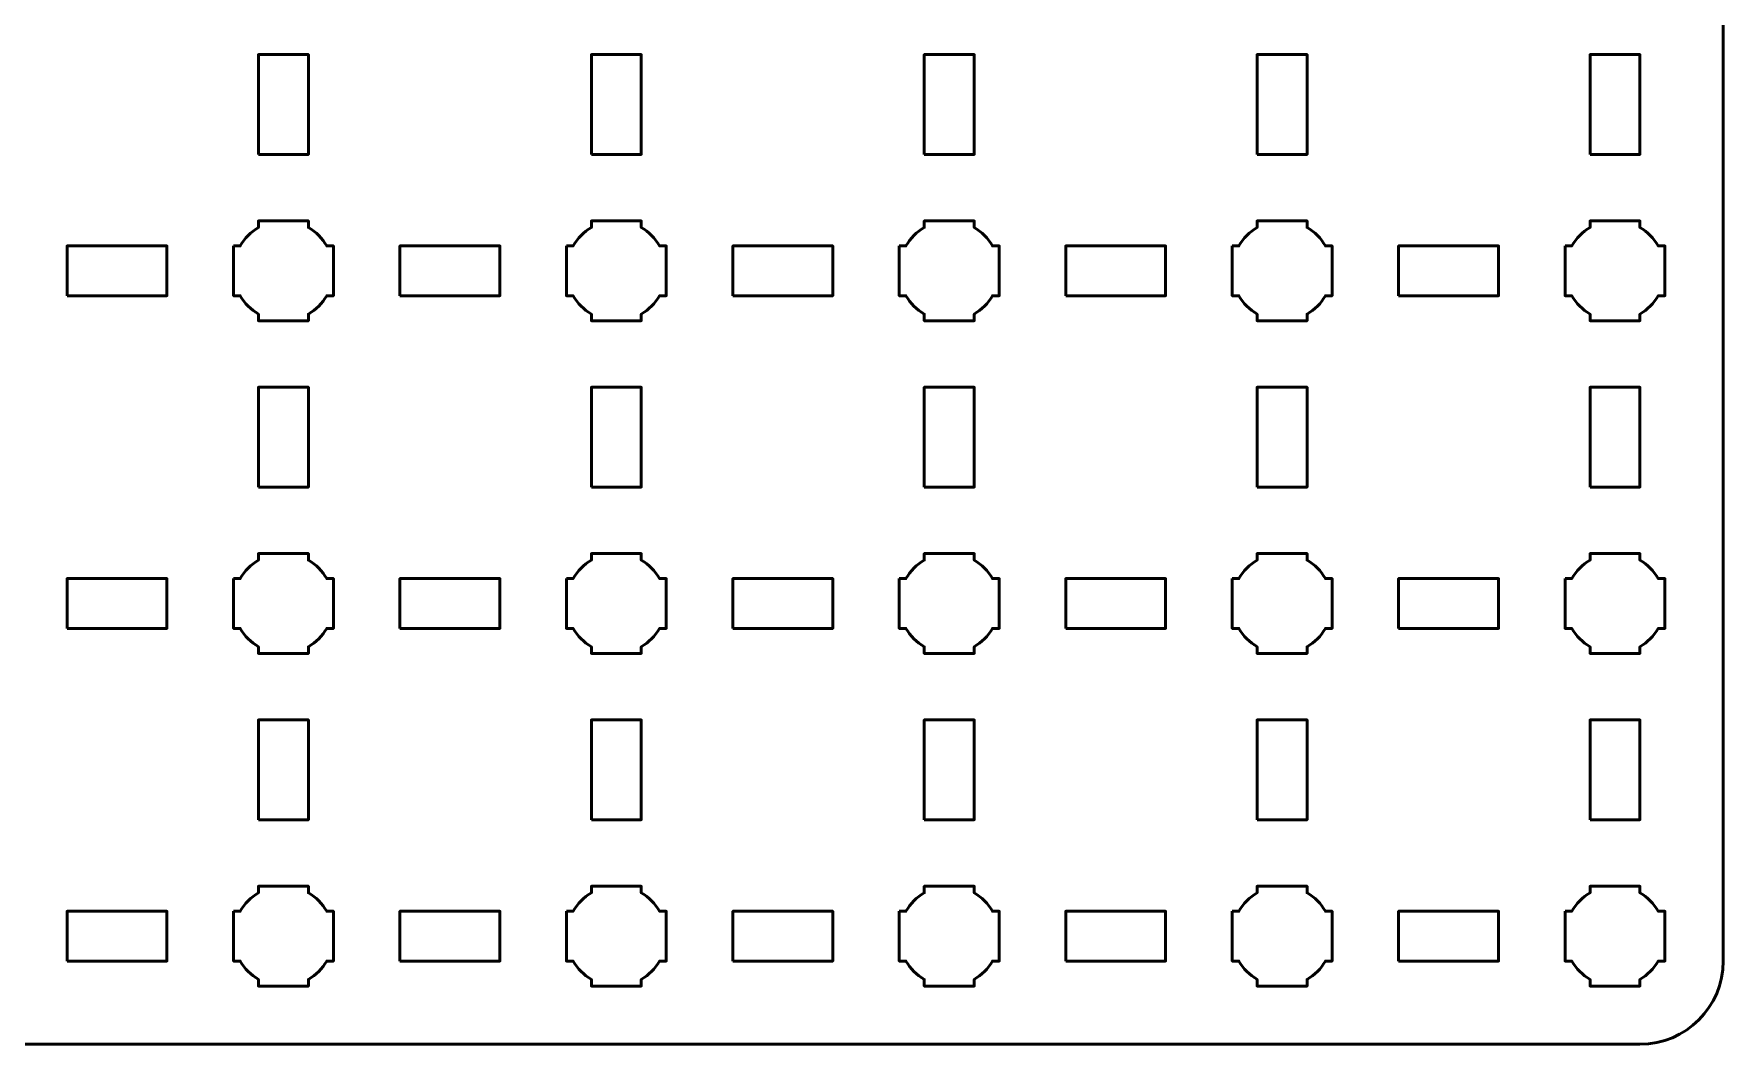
# Model space of a CAD drawing. Header units: centimetres. Extents: x -30.1 to 9.2, y -39.5 to 9.8.
# Drawn here: x -1 to 9.15, y -39.5 to -33.42 of the extents above; entities that cross this region are included whole.
import ezdxf

# ---------------------------------------------------------------- set-up
doc = ezdxf.new("R2010")
doc.units = ezdxf.units.CM
doc.header["$MEASUREMENT"] = 0
doc.layers.add('Layer 1', color=7, linetype='Continuous')

msp = doc.modelspace()

# ---------------------------------------------------------------- linework, layer by layer
at = {"layer": 'Layer 1', "lineweight": 53}
for points in [[(0.35, -34.15), (0.65, -34.15), (0.65, -33.55), (0.35, -33.55), (0.35, -34.15)], [(2.35, -34.15), (2.65, -34.15), (2.65, -33.55), (2.35, -33.55), (2.35, -34.15)], [(4.35, -34.15), (4.65, -34.15), (4.65, -33.55), (4.35, -33.55), (4.35, -34.15)], [(6.35, -34.15), (6.65, -34.15), (6.65, -33.55), (6.35, -33.55), (6.35, -34.15)], [(8.35, -34.15), (8.65, -34.15), (8.65, -33.55), (8.35, -33.55), (8.35, -34.15)], [(-0.8, -35), (-0.2, -35), (-0.2, -34.7), (-0.8, -34.7), (-0.8, -35)], [(1.2, -35), (1.8, -35), (1.8, -34.7), (1.2, -34.7), (1.2, -35)], [(3.2, -35), (3.8, -35), (3.8, -34.7), (3.2, -34.7), (3.2, -35)], [(5.2, -35), (5.8, -35), (5.8, -34.7), (5.2, -34.7), (5.2, -35)], [(7.2, -35), (7.8, -35), (7.8, -34.7), (7.2, -34.7), (7.2, -35)], [(0.35, -36.15), (0.65, -36.15), (0.65, -35.55), (0.35, -35.55), (0.35, -36.15)], [(2.35, -36.15), (2.65, -36.15), (2.65, -35.55), (2.35, -35.55), (2.35, -36.15)], [(4.35, -36.15), (4.65, -36.15), (4.65, -35.55), (4.35, -35.55), (4.35, -36.15)], [(6.35, -36.15), (6.65, -36.15), (6.65, -35.55), (6.35, -35.55), (6.35, -36.15)], [(8.35, -36.15), (8.65, -36.15), (8.65, -35.55), (8.35, -35.55), (8.35, -36.15)], [(-0.8, -37), (-0.2, -37), (-0.2, -36.7), (-0.8, -36.7), (-0.8, -37)], [(1.2, -37), (1.8, -37), (1.8, -36.7), (1.2, -36.7), (1.2, -37)], [(3.2, -37), (3.8, -37), (3.8, -36.7), (3.2, -36.7), (3.2, -37)], [(5.2, -37), (5.8, -37), (5.8, -36.7), (5.2, -36.7), (5.2, -37)], [(7.2, -37), (7.8, -37), (7.8, -36.7), (7.2, -36.7), (7.2, -37)], [(0.35, -38.15), (0.65, -38.15), (0.65, -37.55), (0.35, -37.55), (0.35, -38.15)], [(2.35, -38.15), (2.65, -38.15), (2.65, -37.55), (2.35, -37.55), (2.35, -38.15)], [(4.35, -38.15), (4.65, -38.15), (4.65, -37.55), (4.35, -37.55), (4.35, -38.15)], [(6.35, -38.15), (6.65, -38.15), (6.65, -37.55), (6.35, -37.55), (6.35, -38.15)], [(8.35, -38.15), (8.65, -38.15), (8.65, -37.55), (8.35, -37.55), (8.35, -38.15)], [(-0.8, -39), (-0.2, -39), (-0.2, -38.7), (-0.8, -38.7), (-0.8, -39)], [(1.2, -39), (1.8, -39), (1.8, -38.7), (1.2, -38.7), (1.2, -39)], [(3.2, -39), (3.8, -39), (3.8, -38.7), (3.2, -38.7), (3.2, -39)], [(5.2, -39), (5.8, -39), (5.8, -38.7), (5.2, -38.7), (5.2, -39)], [(7.2, -39), (7.8, -39), (7.8, -38.7), (7.2, -38.7), (7.2, -39)]]:
    msp.add_lwpolyline(points, close=True, dxfattribs=at)
for points, knots in [([(-30.15, -39), (-30.15, -39), (-30.15, 9.3), (-30.15, 9.3), (-30.15, 9.3), (-30.15, 9.57609), (-29.92609, 9.8), (-29.65, 9.8), (-29.65, 9.8), (-29.65, 9.8), (8.65, 9.8), (8.65, 9.8), (8.65, 9.8), (8.92609, 9.8), (9.15, 9.57609), (9.15, 9.3), (9.15, 9.3), (9.15, 9.3), (9.15, -39), (9.15, -39), (9.15, -39), (9.15, -39.27609), (8.92609, -39.5), (8.65, -39.5), (8.65, -39.5), (8.65, -39.5), (-29.65, -39.5), (-29.65, -39.5), (-29.65, -39.5), (-29.92609, -39.5), (-30.15, -39.27609), (-30.15, -39)], [0, 0, 0, 0, 0.125, 0.125, 0.125, 0.125, 0.25, 0.25, 0.25, 0.25, 0.375, 0.375, 0.375, 0.375, 0.5, 0.5, 0.5, 0.5, 0.625, 0.625, 0.625, 0.625, 0.75, 0.75, 0.75, 0.75, 0.875, 0.875, 0.875, 0.875, 1, 1, 1, 1]), ([(0.2, -34.7), (0.2, -34.7), (0.24015, -34.7), (0.24015, -34.7), (0.24015, -34.7), (0.2665, -34.65447), (0.30447, -34.6165), (0.35, -34.59015), (0.35, -34.59015), (0.35, -34.59015), (0.35, -34.55), (0.35, -34.55), (0.35, -34.55), (0.35, -34.55), (0.5, -34.55), (0.5, -34.55), (0.5, -34.55), (0.5, -34.55), (0.65, -34.55), (0.65, -34.55), (0.65, -34.55), (0.65, -34.55), (0.65, -34.59015), (0.65, -34.59015), (0.65, -34.59015), (0.69553, -34.6165), (0.7335, -34.65447), (0.75985, -34.7), (0.75985, -34.7), (0.75985, -34.7), (0.8, -34.7), (0.8, -34.7), (0.8, -34.7), (0.8, -34.7), (0.8, -34.85), (0.8, -34.85), (0.8, -34.85), (0.8, -34.85), (0.8, -35), (0.8, -35), (0.8, -35), (0.8, -35), (0.75985, -35), (0.75985, -35), (0.75985, -35), (0.7335, -35.04553), (0.69553, -35.0835), (0.65, -35.10985), (0.65, -35.10985), (0.65, -35.10985), (0.65, -35.15), (0.65, -35.15), (0.65, -35.15), (0.65, -35.15), (0.5, -35.15), (0.5, -35.15), (0.5, -35.15), (0.5, -35.15), (0.35, -35.15), (0.35, -35.15), (0.35, -35.15), (0.35, -35.15), (0.35, -35.10985), (0.35, -35.10985), (0.35, -35.10985), (0.30447, -35.0835), (0.2665, -35.04553), (0.24015, -35), (0.24015, -35), (0.24015, -35), (0.2, -35), (0.2, -35), (0.2, -35), (0.2, -35), (0.2, -34.85), (0.2, -34.85), (0.2, -34.85), (0.2, -34.85), (0.2, -34.7), (0.2, -34.7)], [0, 0, 0, 0, 0.05, 0.05, 0.05, 0.05, 0.1, 0.1, 0.1, 0.1, 0.15, 0.15, 0.15, 0.15, 0.2, 0.2, 0.2, 0.2, 0.25, 0.25, 0.25, 0.25, 0.3, 0.3, 0.3, 0.3, 0.35, 0.35, 0.35, 0.35, 0.4, 0.4, 0.4, 0.4, 0.45, 0.45, 0.45, 0.45, 0.5, 0.5, 0.5, 0.5, 0.55, 0.55, 0.55, 0.55, 0.6, 0.6, 0.6, 0.6, 0.65, 0.65, 0.65, 0.65, 0.7, 0.7, 0.7, 0.7, 0.75, 0.75, 0.75, 0.75, 0.8, 0.8, 0.8, 0.8, 0.85, 0.85, 0.85, 0.85, 0.9, 0.9, 0.9, 0.9, 0.95, 0.95, 0.95, 0.95, 1, 1, 1, 1]), ([(2.2, -34.7), (2.2, -34.7), (2.24015, -34.7), (2.24015, -34.7), (2.24015, -34.7), (2.2665, -34.65447), (2.30447, -34.6165), (2.35, -34.59015), (2.35, -34.59015), (2.35, -34.59015), (2.35, -34.55), (2.35, -34.55), (2.35, -34.55), (2.35, -34.55), (2.5, -34.55), (2.5, -34.55), (2.5, -34.55), (2.5, -34.55), (2.65, -34.55), (2.65, -34.55), (2.65, -34.55), (2.65, -34.55), (2.65, -34.59015), (2.65, -34.59015), (2.65, -34.59015), (2.69553, -34.6165), (2.7335, -34.65447), (2.75985, -34.7), (2.75985, -34.7), (2.75985, -34.7), (2.8, -34.7), (2.8, -34.7), (2.8, -34.7), (2.8, -34.7), (2.8, -34.85), (2.8, -34.85), (2.8, -34.85), (2.8, -34.85), (2.8, -35), (2.8, -35), (2.8, -35), (2.8, -35), (2.75985, -35), (2.75985, -35), (2.75985, -35), (2.7335, -35.04553), (2.69553, -35.0835), (2.65, -35.10985), (2.65, -35.10985), (2.65, -35.10985), (2.65, -35.15), (2.65, -35.15), (2.65, -35.15), (2.65, -35.15), (2.5, -35.15), (2.5, -35.15), (2.5, -35.15), (2.5, -35.15), (2.35, -35.15), (2.35, -35.15), (2.35, -35.15), (2.35, -35.15), (2.35, -35.10985), (2.35, -35.10985), (2.35, -35.10985), (2.30447, -35.0835), (2.2665, -35.04553), (2.24015, -35), (2.24015, -35), (2.24015, -35), (2.2, -35), (2.2, -35), (2.2, -35), (2.2, -35), (2.2, -34.85), (2.2, -34.85), (2.2, -34.85), (2.2, -34.85), (2.2, -34.7), (2.2, -34.7)], [0, 0, 0, 0, 0.05, 0.05, 0.05, 0.05, 0.1, 0.1, 0.1, 0.1, 0.15, 0.15, 0.15, 0.15, 0.2, 0.2, 0.2, 0.2, 0.25, 0.25, 0.25, 0.25, 0.3, 0.3, 0.3, 0.3, 0.35, 0.35, 0.35, 0.35, 0.4, 0.4, 0.4, 0.4, 0.45, 0.45, 0.45, 0.45, 0.5, 0.5, 0.5, 0.5, 0.55, 0.55, 0.55, 0.55, 0.6, 0.6, 0.6, 0.6, 0.65, 0.65, 0.65, 0.65, 0.7, 0.7, 0.7, 0.7, 0.75, 0.75, 0.75, 0.75, 0.8, 0.8, 0.8, 0.8, 0.85, 0.85, 0.85, 0.85, 0.9, 0.9, 0.9, 0.9, 0.95, 0.95, 0.95, 0.95, 1, 1, 1, 1]), ([(4.2, -34.7), (4.2, -34.7), (4.24015, -34.7), (4.24015, -34.7), (4.24015, -34.7), (4.2665, -34.65447), (4.30447, -34.6165), (4.35, -34.59015), (4.35, -34.59015), (4.35, -34.59015), (4.35, -34.55), (4.35, -34.55), (4.35, -34.55), (4.35, -34.55), (4.5, -34.55), (4.5, -34.55), (4.5, -34.55), (4.5, -34.55), (4.65, -34.55), (4.65, -34.55), (4.65, -34.55), (4.65, -34.55), (4.65, -34.59015), (4.65, -34.59015), (4.65, -34.59015), (4.69553, -34.6165), (4.7335, -34.65447), (4.75985, -34.7), (4.75985, -34.7), (4.75985, -34.7), (4.8, -34.7), (4.8, -34.7), (4.8, -34.7), (4.8, -34.7), (4.8, -34.85), (4.8, -34.85), (4.8, -34.85), (4.8, -34.85), (4.8, -35), (4.8, -35), (4.8, -35), (4.8, -35), (4.75985, -35), (4.75985, -35), (4.75985, -35), (4.7335, -35.04553), (4.69553, -35.0835), (4.65, -35.10985), (4.65, -35.10985), (4.65, -35.10985), (4.65, -35.15), (4.65, -35.15), (4.65, -35.15), (4.65, -35.15), (4.5, -35.15), (4.5, -35.15), (4.5, -35.15), (4.5, -35.15), (4.35, -35.15), (4.35, -35.15), (4.35, -35.15), (4.35, -35.15), (4.35, -35.10985), (4.35, -35.10985), (4.35, -35.10985), (4.30447, -35.0835), (4.2665, -35.04553), (4.24015, -35), (4.24015, -35), (4.24015, -35), (4.2, -35), (4.2, -35), (4.2, -35), (4.2, -35), (4.2, -34.85), (4.2, -34.85), (4.2, -34.85), (4.2, -34.85), (4.2, -34.7), (4.2, -34.7)], [0, 0, 0, 0, 0.05, 0.05, 0.05, 0.05, 0.1, 0.1, 0.1, 0.1, 0.15, 0.15, 0.15, 0.15, 0.2, 0.2, 0.2, 0.2, 0.25, 0.25, 0.25, 0.25, 0.3, 0.3, 0.3, 0.3, 0.35, 0.35, 0.35, 0.35, 0.4, 0.4, 0.4, 0.4, 0.45, 0.45, 0.45, 0.45, 0.5, 0.5, 0.5, 0.5, 0.55, 0.55, 0.55, 0.55, 0.6, 0.6, 0.6, 0.6, 0.65, 0.65, 0.65, 0.65, 0.7, 0.7, 0.7, 0.7, 0.75, 0.75, 0.75, 0.75, 0.8, 0.8, 0.8, 0.8, 0.85, 0.85, 0.85, 0.85, 0.9, 0.9, 0.9, 0.9, 0.95, 0.95, 0.95, 0.95, 1, 1, 1, 1]), ([(6.2, -34.7), (6.2, -34.7), (6.24015, -34.7), (6.24015, -34.7), (6.24015, -34.7), (6.2665, -34.65447), (6.30447, -34.6165), (6.35, -34.59015), (6.35, -34.59015), (6.35, -34.59015), (6.35, -34.55), (6.35, -34.55), (6.35, -34.55), (6.35, -34.55), (6.5, -34.55), (6.5, -34.55), (6.5, -34.55), (6.5, -34.55), (6.65, -34.55), (6.65, -34.55), (6.65, -34.55), (6.65, -34.55), (6.65, -34.59015), (6.65, -34.59015), (6.65, -34.59015), (6.69553, -34.6165), (6.7335, -34.65447), (6.75985, -34.7), (6.75985, -34.7), (6.75985, -34.7), (6.8, -34.7), (6.8, -34.7), (6.8, -34.7), (6.8, -34.7), (6.8, -34.85), (6.8, -34.85), (6.8, -34.85), (6.8, -34.85), (6.8, -35), (6.8, -35), (6.8, -35), (6.8, -35), (6.75985, -35), (6.75985, -35), (6.75985, -35), (6.7335, -35.04553), (6.69553, -35.0835), (6.65, -35.10985), (6.65, -35.10985), (6.65, -35.10985), (6.65, -35.15), (6.65, -35.15), (6.65, -35.15), (6.65, -35.15), (6.5, -35.15), (6.5, -35.15), (6.5, -35.15), (6.5, -35.15), (6.35, -35.15), (6.35, -35.15), (6.35, -35.15), (6.35, -35.15), (6.35, -35.10985), (6.35, -35.10985), (6.35, -35.10985), (6.30447, -35.0835), (6.2665, -35.04553), (6.24015, -35), (6.24015, -35), (6.24015, -35), (6.2, -35), (6.2, -35), (6.2, -35), (6.2, -35), (6.2, -34.85), (6.2, -34.85), (6.2, -34.85), (6.2, -34.85), (6.2, -34.7), (6.2, -34.7)], [0, 0, 0, 0, 0.05, 0.05, 0.05, 0.05, 0.1, 0.1, 0.1, 0.1, 0.15, 0.15, 0.15, 0.15, 0.2, 0.2, 0.2, 0.2, 0.25, 0.25, 0.25, 0.25, 0.3, 0.3, 0.3, 0.3, 0.35, 0.35, 0.35, 0.35, 0.4, 0.4, 0.4, 0.4, 0.45, 0.45, 0.45, 0.45, 0.5, 0.5, 0.5, 0.5, 0.55, 0.55, 0.55, 0.55, 0.6, 0.6, 0.6, 0.6, 0.65, 0.65, 0.65, 0.65, 0.7, 0.7, 0.7, 0.7, 0.75, 0.75, 0.75, 0.75, 0.8, 0.8, 0.8, 0.8, 0.85, 0.85, 0.85, 0.85, 0.9, 0.9, 0.9, 0.9, 0.95, 0.95, 0.95, 0.95, 1, 1, 1, 1]), ([(8.2, -34.7), (8.2, -34.7), (8.24015, -34.7), (8.24015, -34.7), (8.24015, -34.7), (8.2665, -34.65447), (8.30447, -34.6165), (8.35, -34.59015), (8.35, -34.59015), (8.35, -34.59015), (8.35, -34.55), (8.35, -34.55), (8.35, -34.55), (8.35, -34.55), (8.5, -34.55), (8.5, -34.55), (8.5, -34.55), (8.5, -34.55), (8.65, -34.55), (8.65, -34.55), (8.65, -34.55), (8.65, -34.55), (8.65, -34.59015), (8.65, -34.59015), (8.65, -34.59015), (8.69553, -34.6165), (8.7335, -34.65447), (8.75985, -34.7), (8.75985, -34.7), (8.75985, -34.7), (8.8, -34.7), (8.8, -34.7), (8.8, -34.7), (8.8, -34.7), (8.8, -34.85), (8.8, -34.85), (8.8, -34.85), (8.8, -34.85), (8.8, -35), (8.8, -35), (8.8, -35), (8.8, -35), (8.75985, -35), (8.75985, -35), (8.75985, -35), (8.7335, -35.04553), (8.69553, -35.0835), (8.65, -35.10985), (8.65, -35.10985), (8.65, -35.10985), (8.65, -35.15), (8.65, -35.15), (8.65, -35.15), (8.65, -35.15), (8.5, -35.15), (8.5, -35.15), (8.5, -35.15), (8.5, -35.15), (8.35, -35.15), (8.35, -35.15), (8.35, -35.15), (8.35, -35.15), (8.35, -35.10985), (8.35, -35.10985), (8.35, -35.10985), (8.30447, -35.0835), (8.2665, -35.04553), (8.24015, -35), (8.24015, -35), (8.24015, -35), (8.2, -35), (8.2, -35), (8.2, -35), (8.2, -35), (8.2, -34.85), (8.2, -34.85), (8.2, -34.85), (8.2, -34.85), (8.2, -34.7), (8.2, -34.7)], [0, 0, 0, 0, 0.05, 0.05, 0.05, 0.05, 0.1, 0.1, 0.1, 0.1, 0.15, 0.15, 0.15, 0.15, 0.2, 0.2, 0.2, 0.2, 0.25, 0.25, 0.25, 0.25, 0.3, 0.3, 0.3, 0.3, 0.35, 0.35, 0.35, 0.35, 0.4, 0.4, 0.4, 0.4, 0.45, 0.45, 0.45, 0.45, 0.5, 0.5, 0.5, 0.5, 0.55, 0.55, 0.55, 0.55, 0.6, 0.6, 0.6, 0.6, 0.65, 0.65, 0.65, 0.65, 0.7, 0.7, 0.7, 0.7, 0.75, 0.75, 0.75, 0.75, 0.8, 0.8, 0.8, 0.8, 0.85, 0.85, 0.85, 0.85, 0.9, 0.9, 0.9, 0.9, 0.95, 0.95, 0.95, 0.95, 1, 1, 1, 1]), ([(0.2, -36.7), (0.2, -36.7), (0.24015, -36.7), (0.24015, -36.7), (0.24015, -36.7), (0.2665, -36.65447), (0.30447, -36.6165), (0.35, -36.59015), (0.35, -36.59015), (0.35, -36.59015), (0.35, -36.55), (0.35, -36.55), (0.35, -36.55), (0.35, -36.55), (0.5, -36.55), (0.5, -36.55), (0.5, -36.55), (0.5, -36.55), (0.65, -36.55), (0.65, -36.55), (0.65, -36.55), (0.65, -36.55), (0.65, -36.59015), (0.65, -36.59015), (0.65, -36.59015), (0.69553, -36.6165), (0.7335, -36.65447), (0.75985, -36.7), (0.75985, -36.7), (0.75985, -36.7), (0.8, -36.7), (0.8, -36.7), (0.8, -36.7), (0.8, -36.7), (0.8, -36.85), (0.8, -36.85), (0.8, -36.85), (0.8, -36.85), (0.8, -37), (0.8, -37), (0.8, -37), (0.8, -37), (0.75985, -37), (0.75985, -37), (0.75985, -37), (0.7335, -37.04553), (0.69553, -37.0835), (0.65, -37.10985), (0.65, -37.10985), (0.65, -37.10985), (0.65, -37.15), (0.65, -37.15), (0.65, -37.15), (0.65, -37.15), (0.5, -37.15), (0.5, -37.15), (0.5, -37.15), (0.5, -37.15), (0.35, -37.15), (0.35, -37.15), (0.35, -37.15), (0.35, -37.15), (0.35, -37.10985), (0.35, -37.10985), (0.35, -37.10985), (0.30447, -37.0835), (0.2665, -37.04553), (0.24015, -37), (0.24015, -37), (0.24015, -37), (0.2, -37), (0.2, -37), (0.2, -37), (0.2, -37), (0.2, -36.85), (0.2, -36.85), (0.2, -36.85), (0.2, -36.85), (0.2, -36.7), (0.2, -36.7)], [0, 0, 0, 0, 0.05, 0.05, 0.05, 0.05, 0.1, 0.1, 0.1, 0.1, 0.15, 0.15, 0.15, 0.15, 0.2, 0.2, 0.2, 0.2, 0.25, 0.25, 0.25, 0.25, 0.3, 0.3, 0.3, 0.3, 0.35, 0.35, 0.35, 0.35, 0.4, 0.4, 0.4, 0.4, 0.45, 0.45, 0.45, 0.45, 0.5, 0.5, 0.5, 0.5, 0.55, 0.55, 0.55, 0.55, 0.6, 0.6, 0.6, 0.6, 0.65, 0.65, 0.65, 0.65, 0.7, 0.7, 0.7, 0.7, 0.75, 0.75, 0.75, 0.75, 0.8, 0.8, 0.8, 0.8, 0.85, 0.85, 0.85, 0.85, 0.9, 0.9, 0.9, 0.9, 0.95, 0.95, 0.95, 0.95, 1, 1, 1, 1]), ([(2.2, -36.7), (2.2, -36.7), (2.24015, -36.7), (2.24015, -36.7), (2.24015, -36.7), (2.2665, -36.65447), (2.30447, -36.6165), (2.35, -36.59015), (2.35, -36.59015), (2.35, -36.59015), (2.35, -36.55), (2.35, -36.55), (2.35, -36.55), (2.35, -36.55), (2.5, -36.55), (2.5, -36.55), (2.5, -36.55), (2.5, -36.55), (2.65, -36.55), (2.65, -36.55), (2.65, -36.55), (2.65, -36.55), (2.65, -36.59015), (2.65, -36.59015), (2.65, -36.59015), (2.69553, -36.6165), (2.7335, -36.65447), (2.75985, -36.7), (2.75985, -36.7), (2.75985, -36.7), (2.8, -36.7), (2.8, -36.7), (2.8, -36.7), (2.8, -36.7), (2.8, -36.85), (2.8, -36.85), (2.8, -36.85), (2.8, -36.85), (2.8, -37), (2.8, -37), (2.8, -37), (2.8, -37), (2.75985, -37), (2.75985, -37), (2.75985, -37), (2.7335, -37.04553), (2.69553, -37.0835), (2.65, -37.10985), (2.65, -37.10985), (2.65, -37.10985), (2.65, -37.15), (2.65, -37.15), (2.65, -37.15), (2.65, -37.15), (2.5, -37.15), (2.5, -37.15), (2.5, -37.15), (2.5, -37.15), (2.35, -37.15), (2.35, -37.15), (2.35, -37.15), (2.35, -37.15), (2.35, -37.10985), (2.35, -37.10985), (2.35, -37.10985), (2.30447, -37.0835), (2.2665, -37.04553), (2.24015, -37), (2.24015, -37), (2.24015, -37), (2.2, -37), (2.2, -37), (2.2, -37), (2.2, -37), (2.2, -36.85), (2.2, -36.85), (2.2, -36.85), (2.2, -36.85), (2.2, -36.7), (2.2, -36.7)], [0, 0, 0, 0, 0.05, 0.05, 0.05, 0.05, 0.1, 0.1, 0.1, 0.1, 0.15, 0.15, 0.15, 0.15, 0.2, 0.2, 0.2, 0.2, 0.25, 0.25, 0.25, 0.25, 0.3, 0.3, 0.3, 0.3, 0.35, 0.35, 0.35, 0.35, 0.4, 0.4, 0.4, 0.4, 0.45, 0.45, 0.45, 0.45, 0.5, 0.5, 0.5, 0.5, 0.55, 0.55, 0.55, 0.55, 0.6, 0.6, 0.6, 0.6, 0.65, 0.65, 0.65, 0.65, 0.7, 0.7, 0.7, 0.7, 0.75, 0.75, 0.75, 0.75, 0.8, 0.8, 0.8, 0.8, 0.85, 0.85, 0.85, 0.85, 0.9, 0.9, 0.9, 0.9, 0.95, 0.95, 0.95, 0.95, 1, 1, 1, 1]), ([(4.2, -36.7), (4.2, -36.7), (4.24015, -36.7), (4.24015, -36.7), (4.24015, -36.7), (4.2665, -36.65447), (4.30447, -36.6165), (4.35, -36.59015), (4.35, -36.59015), (4.35, -36.59015), (4.35, -36.55), (4.35, -36.55), (4.35, -36.55), (4.35, -36.55), (4.5, -36.55), (4.5, -36.55), (4.5, -36.55), (4.5, -36.55), (4.65, -36.55), (4.65, -36.55), (4.65, -36.55), (4.65, -36.55), (4.65, -36.59015), (4.65, -36.59015), (4.65, -36.59015), (4.69553, -36.6165), (4.7335, -36.65447), (4.75985, -36.7), (4.75985, -36.7), (4.75985, -36.7), (4.8, -36.7), (4.8, -36.7), (4.8, -36.7), (4.8, -36.7), (4.8, -36.85), (4.8, -36.85), (4.8, -36.85), (4.8, -36.85), (4.8, -37), (4.8, -37), (4.8, -37), (4.8, -37), (4.75985, -37), (4.75985, -37), (4.75985, -37), (4.7335, -37.04553), (4.69553, -37.0835), (4.65, -37.10985), (4.65, -37.10985), (4.65, -37.10985), (4.65, -37.15), (4.65, -37.15), (4.65, -37.15), (4.65, -37.15), (4.5, -37.15), (4.5, -37.15), (4.5, -37.15), (4.5, -37.15), (4.35, -37.15), (4.35, -37.15), (4.35, -37.15), (4.35, -37.15), (4.35, -37.10985), (4.35, -37.10985), (4.35, -37.10985), (4.30447, -37.0835), (4.2665, -37.04553), (4.24015, -37), (4.24015, -37), (4.24015, -37), (4.2, -37), (4.2, -37), (4.2, -37), (4.2, -37), (4.2, -36.85), (4.2, -36.85), (4.2, -36.85), (4.2, -36.85), (4.2, -36.7), (4.2, -36.7)], [0, 0, 0, 0, 0.05, 0.05, 0.05, 0.05, 0.1, 0.1, 0.1, 0.1, 0.15, 0.15, 0.15, 0.15, 0.2, 0.2, 0.2, 0.2, 0.25, 0.25, 0.25, 0.25, 0.3, 0.3, 0.3, 0.3, 0.35, 0.35, 0.35, 0.35, 0.4, 0.4, 0.4, 0.4, 0.45, 0.45, 0.45, 0.45, 0.5, 0.5, 0.5, 0.5, 0.55, 0.55, 0.55, 0.55, 0.6, 0.6, 0.6, 0.6, 0.65, 0.65, 0.65, 0.65, 0.7, 0.7, 0.7, 0.7, 0.75, 0.75, 0.75, 0.75, 0.8, 0.8, 0.8, 0.8, 0.85, 0.85, 0.85, 0.85, 0.9, 0.9, 0.9, 0.9, 0.95, 0.95, 0.95, 0.95, 1, 1, 1, 1]), ([(6.2, -36.7), (6.2, -36.7), (6.24015, -36.7), (6.24015, -36.7), (6.24015, -36.7), (6.2665, -36.65447), (6.30447, -36.6165), (6.35, -36.59015), (6.35, -36.59015), (6.35, -36.59015), (6.35, -36.55), (6.35, -36.55), (6.35, -36.55), (6.35, -36.55), (6.5, -36.55), (6.5, -36.55), (6.5, -36.55), (6.5, -36.55), (6.65, -36.55), (6.65, -36.55), (6.65, -36.55), (6.65, -36.55), (6.65, -36.59015), (6.65, -36.59015), (6.65, -36.59015), (6.69553, -36.6165), (6.7335, -36.65447), (6.75985, -36.7), (6.75985, -36.7), (6.75985, -36.7), (6.8, -36.7), (6.8, -36.7), (6.8, -36.7), (6.8, -36.7), (6.8, -36.85), (6.8, -36.85), (6.8, -36.85), (6.8, -36.85), (6.8, -37), (6.8, -37), (6.8, -37), (6.8, -37), (6.75985, -37), (6.75985, -37), (6.75985, -37), (6.7335, -37.04553), (6.69553, -37.0835), (6.65, -37.10985), (6.65, -37.10985), (6.65, -37.10985), (6.65, -37.15), (6.65, -37.15), (6.65, -37.15), (6.65, -37.15), (6.5, -37.15), (6.5, -37.15), (6.5, -37.15), (6.5, -37.15), (6.35, -37.15), (6.35, -37.15), (6.35, -37.15), (6.35, -37.15), (6.35, -37.10985), (6.35, -37.10985), (6.35, -37.10985), (6.30447, -37.0835), (6.2665, -37.04553), (6.24015, -37), (6.24015, -37), (6.24015, -37), (6.2, -37), (6.2, -37), (6.2, -37), (6.2, -37), (6.2, -36.85), (6.2, -36.85), (6.2, -36.85), (6.2, -36.85), (6.2, -36.7), (6.2, -36.7)], [0, 0, 0, 0, 0.05, 0.05, 0.05, 0.05, 0.1, 0.1, 0.1, 0.1, 0.15, 0.15, 0.15, 0.15, 0.2, 0.2, 0.2, 0.2, 0.25, 0.25, 0.25, 0.25, 0.3, 0.3, 0.3, 0.3, 0.35, 0.35, 0.35, 0.35, 0.4, 0.4, 0.4, 0.4, 0.45, 0.45, 0.45, 0.45, 0.5, 0.5, 0.5, 0.5, 0.55, 0.55, 0.55, 0.55, 0.6, 0.6, 0.6, 0.6, 0.65, 0.65, 0.65, 0.65, 0.7, 0.7, 0.7, 0.7, 0.75, 0.75, 0.75, 0.75, 0.8, 0.8, 0.8, 0.8, 0.85, 0.85, 0.85, 0.85, 0.9, 0.9, 0.9, 0.9, 0.95, 0.95, 0.95, 0.95, 1, 1, 1, 1]), ([(8.2, -36.7), (8.2, -36.7), (8.24015, -36.7), (8.24015, -36.7), (8.24015, -36.7), (8.2665, -36.65447), (8.30447, -36.6165), (8.35, -36.59015), (8.35, -36.59015), (8.35, -36.59015), (8.35, -36.55), (8.35, -36.55), (8.35, -36.55), (8.35, -36.55), (8.5, -36.55), (8.5, -36.55), (8.5, -36.55), (8.5, -36.55), (8.65, -36.55), (8.65, -36.55), (8.65, -36.55), (8.65, -36.55), (8.65, -36.59015), (8.65, -36.59015), (8.65, -36.59015), (8.69553, -36.6165), (8.7335, -36.65447), (8.75985, -36.7), (8.75985, -36.7), (8.75985, -36.7), (8.8, -36.7), (8.8, -36.7), (8.8, -36.7), (8.8, -36.7), (8.8, -36.85), (8.8, -36.85), (8.8, -36.85), (8.8, -36.85), (8.8, -37), (8.8, -37), (8.8, -37), (8.8, -37), (8.75985, -37), (8.75985, -37), (8.75985, -37), (8.7335, -37.04553), (8.69553, -37.0835), (8.65, -37.10985), (8.65, -37.10985), (8.65, -37.10985), (8.65, -37.15), (8.65, -37.15), (8.65, -37.15), (8.65, -37.15), (8.5, -37.15), (8.5, -37.15), (8.5, -37.15), (8.5, -37.15), (8.35, -37.15), (8.35, -37.15), (8.35, -37.15), (8.35, -37.15), (8.35, -37.10985), (8.35, -37.10985), (8.35, -37.10985), (8.30447, -37.0835), (8.2665, -37.04553), (8.24015, -37), (8.24015, -37), (8.24015, -37), (8.2, -37), (8.2, -37), (8.2, -37), (8.2, -37), (8.2, -36.85), (8.2, -36.85), (8.2, -36.85), (8.2, -36.85), (8.2, -36.7), (8.2, -36.7)], [0, 0, 0, 0, 0.05, 0.05, 0.05, 0.05, 0.1, 0.1, 0.1, 0.1, 0.15, 0.15, 0.15, 0.15, 0.2, 0.2, 0.2, 0.2, 0.25, 0.25, 0.25, 0.25, 0.3, 0.3, 0.3, 0.3, 0.35, 0.35, 0.35, 0.35, 0.4, 0.4, 0.4, 0.4, 0.45, 0.45, 0.45, 0.45, 0.5, 0.5, 0.5, 0.5, 0.55, 0.55, 0.55, 0.55, 0.6, 0.6, 0.6, 0.6, 0.65, 0.65, 0.65, 0.65, 0.7, 0.7, 0.7, 0.7, 0.75, 0.75, 0.75, 0.75, 0.8, 0.8, 0.8, 0.8, 0.85, 0.85, 0.85, 0.85, 0.9, 0.9, 0.9, 0.9, 0.95, 0.95, 0.95, 0.95, 1, 1, 1, 1]), ([(0.2, -38.7), (0.2, -38.7), (0.24015, -38.7), (0.24015, -38.7), (0.24015, -38.7), (0.2665, -38.65447), (0.30447, -38.6165), (0.35, -38.59015), (0.35, -38.59015), (0.35, -38.59015), (0.35, -38.55), (0.35, -38.55), (0.35, -38.55), (0.35, -38.55), (0.5, -38.55), (0.5, -38.55), (0.5, -38.55), (0.5, -38.55), (0.65, -38.55), (0.65, -38.55), (0.65, -38.55), (0.65, -38.55), (0.65, -38.59015), (0.65, -38.59015), (0.65, -38.59015), (0.69553, -38.6165), (0.7335, -38.65447), (0.75985, -38.7), (0.75985, -38.7), (0.75985, -38.7), (0.8, -38.7), (0.8, -38.7), (0.8, -38.7), (0.8, -38.7), (0.8, -38.85), (0.8, -38.85), (0.8, -38.85), (0.8, -38.85), (0.8, -39), (0.8, -39), (0.8, -39), (0.8, -39), (0.75985, -39), (0.75985, -39), (0.75985, -39), (0.7335, -39.04553), (0.69553, -39.0835), (0.65, -39.10985), (0.65, -39.10985), (0.65, -39.10985), (0.65, -39.15), (0.65, -39.15), (0.65, -39.15), (0.65, -39.15), (0.5, -39.15), (0.5, -39.15), (0.5, -39.15), (0.5, -39.15), (0.35, -39.15), (0.35, -39.15), (0.35, -39.15), (0.35, -39.15), (0.35, -39.10985), (0.35, -39.10985), (0.35, -39.10985), (0.30447, -39.0835), (0.2665, -39.04553), (0.24015, -39), (0.24015, -39), (0.24015, -39), (0.2, -39), (0.2, -39), (0.2, -39), (0.2, -39), (0.2, -38.85), (0.2, -38.85), (0.2, -38.85), (0.2, -38.85), (0.2, -38.7), (0.2, -38.7)], [0, 0, 0, 0, 0.05, 0.05, 0.05, 0.05, 0.1, 0.1, 0.1, 0.1, 0.15, 0.15, 0.15, 0.15, 0.2, 0.2, 0.2, 0.2, 0.25, 0.25, 0.25, 0.25, 0.3, 0.3, 0.3, 0.3, 0.35, 0.35, 0.35, 0.35, 0.4, 0.4, 0.4, 0.4, 0.45, 0.45, 0.45, 0.45, 0.5, 0.5, 0.5, 0.5, 0.55, 0.55, 0.55, 0.55, 0.6, 0.6, 0.6, 0.6, 0.65, 0.65, 0.65, 0.65, 0.7, 0.7, 0.7, 0.7, 0.75, 0.75, 0.75, 0.75, 0.8, 0.8, 0.8, 0.8, 0.85, 0.85, 0.85, 0.85, 0.9, 0.9, 0.9, 0.9, 0.95, 0.95, 0.95, 0.95, 1, 1, 1, 1]), ([(2.2, -38.7), (2.2, -38.7), (2.24015, -38.7), (2.24015, -38.7), (2.24015, -38.7), (2.2665, -38.65447), (2.30447, -38.6165), (2.35, -38.59015), (2.35, -38.59015), (2.35, -38.59015), (2.35, -38.55), (2.35, -38.55), (2.35, -38.55), (2.35, -38.55), (2.5, -38.55), (2.5, -38.55), (2.5, -38.55), (2.5, -38.55), (2.65, -38.55), (2.65, -38.55), (2.65, -38.55), (2.65, -38.55), (2.65, -38.59015), (2.65, -38.59015), (2.65, -38.59015), (2.69553, -38.6165), (2.7335, -38.65447), (2.75985, -38.7), (2.75985, -38.7), (2.75985, -38.7), (2.8, -38.7), (2.8, -38.7), (2.8, -38.7), (2.8, -38.7), (2.8, -38.85), (2.8, -38.85), (2.8, -38.85), (2.8, -38.85), (2.8, -39), (2.8, -39), (2.8, -39), (2.8, -39), (2.75985, -39), (2.75985, -39), (2.75985, -39), (2.7335, -39.04553), (2.69553, -39.0835), (2.65, -39.10985), (2.65, -39.10985), (2.65, -39.10985), (2.65, -39.15), (2.65, -39.15), (2.65, -39.15), (2.65, -39.15), (2.5, -39.15), (2.5, -39.15), (2.5, -39.15), (2.5, -39.15), (2.35, -39.15), (2.35, -39.15), (2.35, -39.15), (2.35, -39.15), (2.35, -39.10985), (2.35, -39.10985), (2.35, -39.10985), (2.30447, -39.0835), (2.2665, -39.04553), (2.24015, -39), (2.24015, -39), (2.24015, -39), (2.2, -39), (2.2, -39), (2.2, -39), (2.2, -39), (2.2, -38.85), (2.2, -38.85), (2.2, -38.85), (2.2, -38.85), (2.2, -38.7), (2.2, -38.7)], [0, 0, 0, 0, 0.05, 0.05, 0.05, 0.05, 0.1, 0.1, 0.1, 0.1, 0.15, 0.15, 0.15, 0.15, 0.2, 0.2, 0.2, 0.2, 0.25, 0.25, 0.25, 0.25, 0.3, 0.3, 0.3, 0.3, 0.35, 0.35, 0.35, 0.35, 0.4, 0.4, 0.4, 0.4, 0.45, 0.45, 0.45, 0.45, 0.5, 0.5, 0.5, 0.5, 0.55, 0.55, 0.55, 0.55, 0.6, 0.6, 0.6, 0.6, 0.65, 0.65, 0.65, 0.65, 0.7, 0.7, 0.7, 0.7, 0.75, 0.75, 0.75, 0.75, 0.8, 0.8, 0.8, 0.8, 0.85, 0.85, 0.85, 0.85, 0.9, 0.9, 0.9, 0.9, 0.95, 0.95, 0.95, 0.95, 1, 1, 1, 1]), ([(4.2, -38.7), (4.2, -38.7), (4.24015, -38.7), (4.24015, -38.7), (4.24015, -38.7), (4.2665, -38.65447), (4.30447, -38.6165), (4.35, -38.59015), (4.35, -38.59015), (4.35, -38.59015), (4.35, -38.55), (4.35, -38.55), (4.35, -38.55), (4.35, -38.55), (4.5, -38.55), (4.5, -38.55), (4.5, -38.55), (4.5, -38.55), (4.65, -38.55), (4.65, -38.55), (4.65, -38.55), (4.65, -38.55), (4.65, -38.59015), (4.65, -38.59015), (4.65, -38.59015), (4.69553, -38.6165), (4.7335, -38.65447), (4.75985, -38.7), (4.75985, -38.7), (4.75985, -38.7), (4.8, -38.7), (4.8, -38.7), (4.8, -38.7), (4.8, -38.7), (4.8, -38.85), (4.8, -38.85), (4.8, -38.85), (4.8, -38.85), (4.8, -39), (4.8, -39), (4.8, -39), (4.8, -39), (4.75985, -39), (4.75985, -39), (4.75985, -39), (4.7335, -39.04553), (4.69553, -39.0835), (4.65, -39.10985), (4.65, -39.10985), (4.65, -39.10985), (4.65, -39.15), (4.65, -39.15), (4.65, -39.15), (4.65, -39.15), (4.5, -39.15), (4.5, -39.15), (4.5, -39.15), (4.5, -39.15), (4.35, -39.15), (4.35, -39.15), (4.35, -39.15), (4.35, -39.15), (4.35, -39.10985), (4.35, -39.10985), (4.35, -39.10985), (4.30447, -39.0835), (4.2665, -39.04553), (4.24015, -39), (4.24015, -39), (4.24015, -39), (4.2, -39), (4.2, -39), (4.2, -39), (4.2, -39), (4.2, -38.85), (4.2, -38.85), (4.2, -38.85), (4.2, -38.85), (4.2, -38.7), (4.2, -38.7)], [0, 0, 0, 0, 0.05, 0.05, 0.05, 0.05, 0.1, 0.1, 0.1, 0.1, 0.15, 0.15, 0.15, 0.15, 0.2, 0.2, 0.2, 0.2, 0.25, 0.25, 0.25, 0.25, 0.3, 0.3, 0.3, 0.3, 0.35, 0.35, 0.35, 0.35, 0.4, 0.4, 0.4, 0.4, 0.45, 0.45, 0.45, 0.45, 0.5, 0.5, 0.5, 0.5, 0.55, 0.55, 0.55, 0.55, 0.6, 0.6, 0.6, 0.6, 0.65, 0.65, 0.65, 0.65, 0.7, 0.7, 0.7, 0.7, 0.75, 0.75, 0.75, 0.75, 0.8, 0.8, 0.8, 0.8, 0.85, 0.85, 0.85, 0.85, 0.9, 0.9, 0.9, 0.9, 0.95, 0.95, 0.95, 0.95, 1, 1, 1, 1]), ([(6.2, -38.7), (6.2, -38.7), (6.24015, -38.7), (6.24015, -38.7), (6.24015, -38.7), (6.2665, -38.65447), (6.30447, -38.6165), (6.35, -38.59015), (6.35, -38.59015), (6.35, -38.59015), (6.35, -38.55), (6.35, -38.55), (6.35, -38.55), (6.35, -38.55), (6.5, -38.55), (6.5, -38.55), (6.5, -38.55), (6.5, -38.55), (6.65, -38.55), (6.65, -38.55), (6.65, -38.55), (6.65, -38.55), (6.65, -38.59015), (6.65, -38.59015), (6.65, -38.59015), (6.69553, -38.6165), (6.7335, -38.65447), (6.75985, -38.7), (6.75985, -38.7), (6.75985, -38.7), (6.8, -38.7), (6.8, -38.7), (6.8, -38.7), (6.8, -38.7), (6.8, -38.85), (6.8, -38.85), (6.8, -38.85), (6.8, -38.85), (6.8, -39), (6.8, -39), (6.8, -39), (6.8, -39), (6.75985, -39), (6.75985, -39), (6.75985, -39), (6.7335, -39.04553), (6.69553, -39.0835), (6.65, -39.10985), (6.65, -39.10985), (6.65, -39.10985), (6.65, -39.15), (6.65, -39.15), (6.65, -39.15), (6.65, -39.15), (6.5, -39.15), (6.5, -39.15), (6.5, -39.15), (6.5, -39.15), (6.35, -39.15), (6.35, -39.15), (6.35, -39.15), (6.35, -39.15), (6.35, -39.10985), (6.35, -39.10985), (6.35, -39.10985), (6.30447, -39.0835), (6.2665, -39.04553), (6.24015, -39), (6.24015, -39), (6.24015, -39), (6.2, -39), (6.2, -39), (6.2, -39), (6.2, -39), (6.2, -38.85), (6.2, -38.85), (6.2, -38.85), (6.2, -38.85), (6.2, -38.7), (6.2, -38.7)], [0, 0, 0, 0, 0.05, 0.05, 0.05, 0.05, 0.1, 0.1, 0.1, 0.1, 0.15, 0.15, 0.15, 0.15, 0.2, 0.2, 0.2, 0.2, 0.25, 0.25, 0.25, 0.25, 0.3, 0.3, 0.3, 0.3, 0.35, 0.35, 0.35, 0.35, 0.4, 0.4, 0.4, 0.4, 0.45, 0.45, 0.45, 0.45, 0.5, 0.5, 0.5, 0.5, 0.55, 0.55, 0.55, 0.55, 0.6, 0.6, 0.6, 0.6, 0.65, 0.65, 0.65, 0.65, 0.7, 0.7, 0.7, 0.7, 0.75, 0.75, 0.75, 0.75, 0.8, 0.8, 0.8, 0.8, 0.85, 0.85, 0.85, 0.85, 0.9, 0.9, 0.9, 0.9, 0.95, 0.95, 0.95, 0.95, 1, 1, 1, 1]), ([(8.2, -38.7), (8.2, -38.7), (8.24015, -38.7), (8.24015, -38.7), (8.24015, -38.7), (8.2665, -38.65447), (8.30447, -38.6165), (8.35, -38.59015), (8.35, -38.59015), (8.35, -38.59015), (8.35, -38.55), (8.35, -38.55), (8.35, -38.55), (8.35, -38.55), (8.5, -38.55), (8.5, -38.55), (8.5, -38.55), (8.5, -38.55), (8.65, -38.55), (8.65, -38.55), (8.65, -38.55), (8.65, -38.55), (8.65, -38.59015), (8.65, -38.59015), (8.65, -38.59015), (8.69553, -38.6165), (8.7335, -38.65447), (8.75985, -38.7), (8.75985, -38.7), (8.75985, -38.7), (8.8, -38.7), (8.8, -38.7), (8.8, -38.7), (8.8, -38.7), (8.8, -38.85), (8.8, -38.85), (8.8, -38.85), (8.8, -38.85), (8.8, -39), (8.8, -39), (8.8, -39), (8.8, -39), (8.75985, -39), (8.75985, -39), (8.75985, -39), (8.7335, -39.04553), (8.69553, -39.0835), (8.65, -39.10985), (8.65, -39.10985), (8.65, -39.10985), (8.65, -39.15), (8.65, -39.15), (8.65, -39.15), (8.65, -39.15), (8.5, -39.15), (8.5, -39.15), (8.5, -39.15), (8.5, -39.15), (8.35, -39.15), (8.35, -39.15), (8.35, -39.15), (8.35, -39.15), (8.35, -39.10985), (8.35, -39.10985), (8.35, -39.10985), (8.30447, -39.0835), (8.2665, -39.04553), (8.24015, -39), (8.24015, -39), (8.24015, -39), (8.2, -39), (8.2, -39), (8.2, -39), (8.2, -39), (8.2, -38.85), (8.2, -38.85), (8.2, -38.85), (8.2, -38.85), (8.2, -38.7), (8.2, -38.7)], [0, 0, 0, 0, 0.05, 0.05, 0.05, 0.05, 0.1, 0.1, 0.1, 0.1, 0.15, 0.15, 0.15, 0.15, 0.2, 0.2, 0.2, 0.2, 0.25, 0.25, 0.25, 0.25, 0.3, 0.3, 0.3, 0.3, 0.35, 0.35, 0.35, 0.35, 0.4, 0.4, 0.4, 0.4, 0.45, 0.45, 0.45, 0.45, 0.5, 0.5, 0.5, 0.5, 0.55, 0.55, 0.55, 0.55, 0.6, 0.6, 0.6, 0.6, 0.65, 0.65, 0.65, 0.65, 0.7, 0.7, 0.7, 0.7, 0.75, 0.75, 0.75, 0.75, 0.8, 0.8, 0.8, 0.8, 0.85, 0.85, 0.85, 0.85, 0.9, 0.9, 0.9, 0.9, 0.95, 0.95, 0.95, 0.95, 1, 1, 1, 1])]:
    msp.add_open_spline(points, degree=3, knots=knots, dxfattribs=at)

doc.saveas('drawing.dxf')
